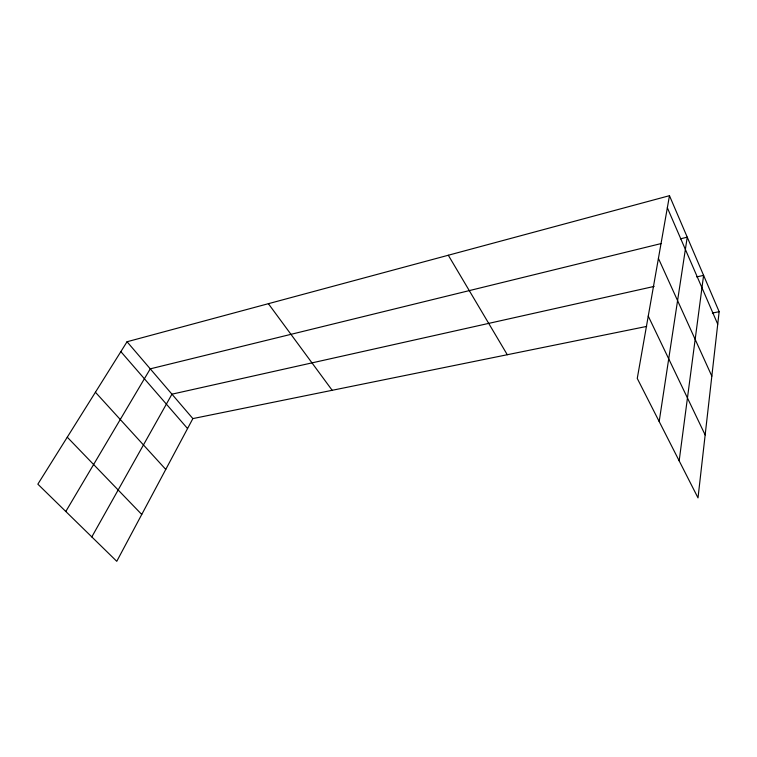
<?xml version="1.0" encoding="UTF-8"?>
<svg xmlns="http://www.w3.org/2000/svg" width="757" height="757" viewBox="0 0 757 757"><rect width="100%" height="100%" fill="white"/><g stroke="black" fill="none" stroke-linecap="round" stroke-linejoin="round"><path stroke-width="1.14" d="M669.472 195.685L719.15 311.695L698.011 497.888L637.262 378.434L669.472 195.685L127.044 341.748L37.85 484.158L116.767 561.316L192.865 418.593L646.667 326.418M679.171 460.833L703.594 275.368L696.695 276.911M659.177 421.517L687.233 237.168L680.392 238.852M91.805 536.912L171.953 394.179L654.133 286.42M65.802 511.486L150.255 368.848L660.984 243.603M712.365 313.076L719.15 311.695M67.269 437.186L141.748 514.457M95.42 392.24L165.764 469.416M120.855 351.617L187.556 428.557M127.044 341.748L192.865 418.593M268.385 303.689L332.181 390.3M448.305 255.241L507.285 354.73M648.247 316.095L705.155 434.944M658.42 258.383L711.835 376.144M667.343 207.778L717.731 324.166"/></g></svg>
